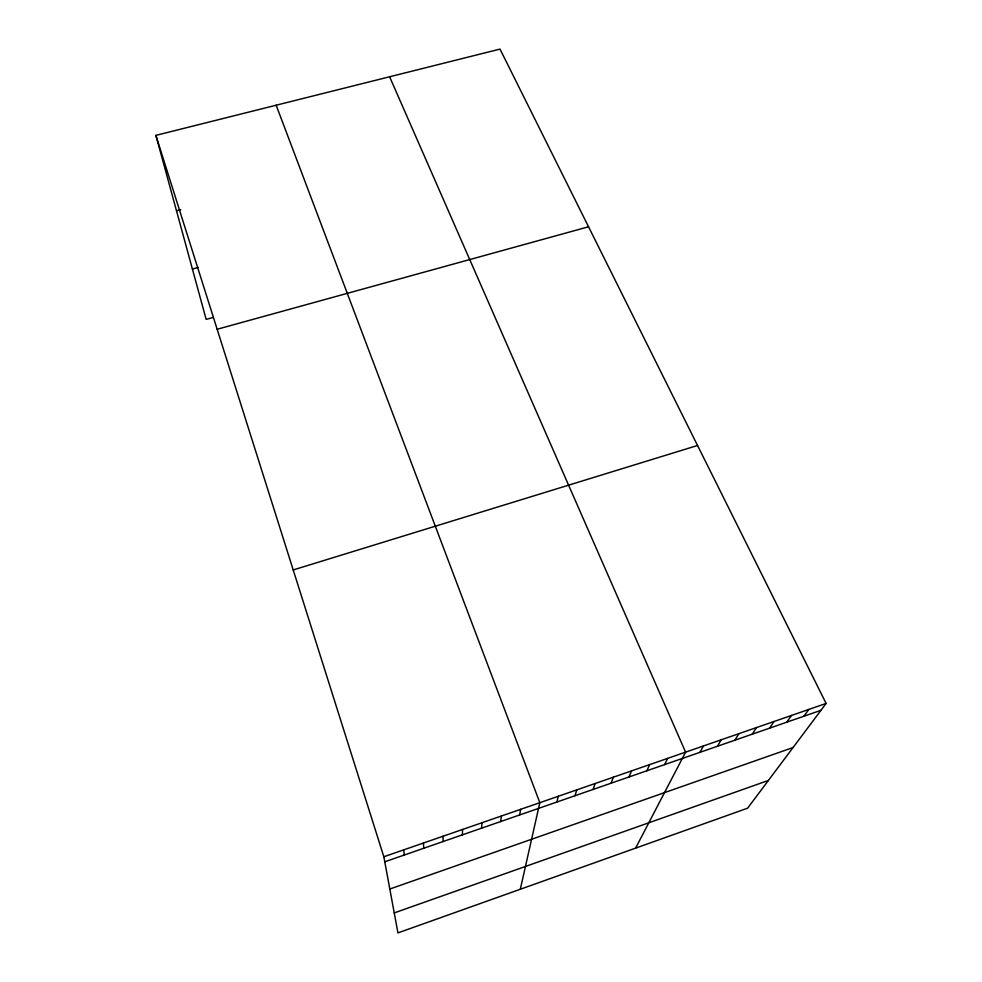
<?xml version="1.0" encoding="UTF-8"?>
<svg xmlns="http://www.w3.org/2000/svg" width="982" height="982" viewBox="0 0 982 982"><rect width="100%" height="100%" fill="white"/><g stroke="black" fill="none" stroke-linecap="round" stroke-linejoin="round"><path stroke-width="1.47" d="M462.387 834.847L462.596 829.459M481.561 828.182L482.039 822.72M500.648 821.566L501.397 816.005M519.638 814.962L520.656 809.328M520.313 889.25L539.83 802.687L276.163 105.221M556.794 802.061L558.341 796.267M574.973 795.739L576.778 789.872M593.067 789.467L595.117 783.513M611.074 783.206L613.382 777.179M629.008 776.983L631.561 770.882M646.856 770.784L649.654 764.61M664.618 764.61L667.662 758.362M635.599 848.129L685.596 752.151L389.621 76.768M699.908 752.347L703.443 745.964M717.437 746.259L721.205 739.802M734.88 740.207L738.881 733.677M752.261 734.168L756.496 727.576M769.544 728.165L774.012 721.5M786.766 722.187L791.455 715.448M803.902 716.234L808.824 709.434M826.108 703.443L747.609 808.186L397.943 932.9L383.839 856.758L155.893 135.369L499.998 49.1L826.108 703.443L383.839 856.758M394.236 912.916L768.403 780.444M389.817 889.017L793.075 747.523M384.772 861.803L820.964 710.305M293.213 569.953L697.551 445.472M213.131 317.468L206.159 319.383L155.893 135.369M217.157 329.265L588.549 226.781M192.398 269.031L198.303 267.448M176.502 210.799L180.737 209.694M403.676 849.884L404.326 855.015M423.414 843.035L423.77 848.264M443.042 836.234L443.127 841.537"/></g></svg>
